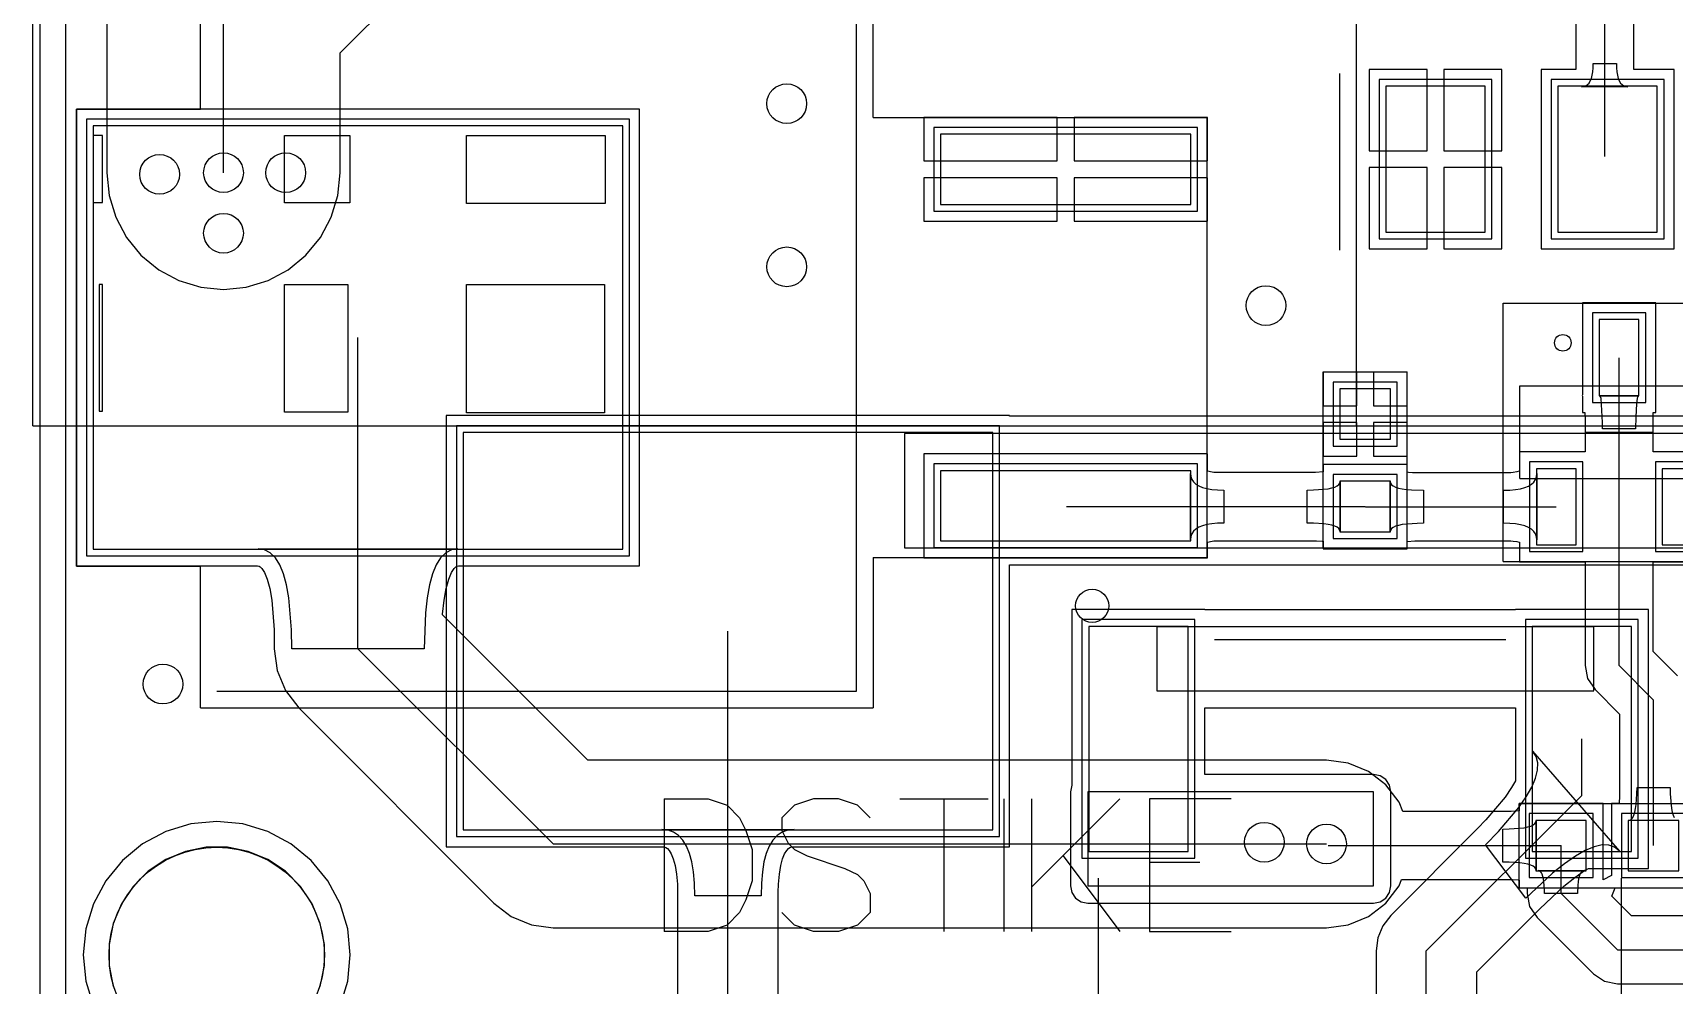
# Model space of a CAD drawing. Header units: millimetres. Extents: x 73 to 121, y 30 to 140.
# Drawn here: x 77.13 to 101.92, y 41.4 to 55.78 of the extents above; entities that cross this region are included whole.
import ezdxf

# ---------------------------------------------------------------- set-up
doc = ezdxf.new("R2010")
doc.units = ezdxf.units.MM
for name, color, linetype in [('BottomLayer', 5, 'Continuous'), ('BottomOverlay', 54, 'Continuous'), ('BottomPaste', 16, 'Continuous'), ('BottomSolder', 6, 'Continuous'), ('KeepOutLayer', 6, 'Continuous'), ('Mechanical1', 6, 'Continuous'), ('Mechanical13', 56, 'Continuous'), ('Mechanical15', 56, 'Continuous'), ('Mechanical4', 56, 'Continuous'), ('MultiLayer', 9, 'Continuous'), ('TopLayer', 1, 'Continuous'), ('TopOverlay', 2, 'Continuous'), ('TopPaste', 8, 'Continuous'), ('TopSolder', 216, 'Continuous')]:
    doc.layers.add(name, color=color, linetype=linetype)

# ---------------------------------------------------------------- blocks, each defined once
blk = doc.blocks.new('LED3528_31')
at = {"layer": 'TopLayer'}
for p, q in [((-2.101, 1.151), (-2.101, -1.049)), ((-0.601, 1.151), (-2.101, 1.151)), ((-0.601, -1.049), (-0.601, 1.151)), ((0.499, 1.151), (0.499, -1.049)), ((1.999, 1.151), (0.499, 1.151)), ((1.999, -1.049), (1.999, 1.151)), ((-2.101, -1.049), (-0.601, -1.049)), ((0.499, -1.049), (1.999, -1.049))]:
    blk.add_line(p, q, dxfattribs=at)
at = {"layer": 'TopOverlay'}
blk.add_line((-2.794, -1.321), (-2.794, 1.346), dxfattribs=at)
at = {"layer": 'TopPaste'}
for p, q in [((-2.101, 1.151), (-2.101, -1.049)), ((-0.601, 1.151), (-2.101, 1.151)), ((-0.601, -1.049), (-0.601, 1.151)), ((0.499, 1.151), (0.499, -1.049)), ((1.999, 1.151), (0.499, 1.151)), ((1.999, -1.049), (1.999, 1.151)), ((-2.101, -1.049), (-0.601, -1.049)), ((0.499, -1.049), (1.999, -1.049))]:
    blk.add_line(p, q, dxfattribs=at)
at = {"layer": 'TopSolder'}
for p, q in [((-2.202, 1.252), (-2.202, -1.151)), ((-0.499, 1.252), (-2.202, 1.252)), ((-0.499, -1.151), (-0.499, 1.252)), ((0.398, 1.252), (0.398, -1.151)), ((2.101, 1.252), (0.398, 1.252)), ((2.101, -1.151), (2.101, 1.252)), ((-2.202, -1.151), (-0.499, -1.151)), ((0.398, -1.151), (2.101, -1.151))]:
    blk.add_line(p, q, dxfattribs=at)
blk = doc.blocks.new('R0603_52')
at = {"layer": 'TopLayer'}
for p, q in [((-1.079, 0.381), (-1.079, -0.381)), ((-0.317, 0.381), (-1.079, 0.381)), ((-0.317, -0.381), (-0.317, 0.381)), ((0.317, 0.381), (0.317, -0.381)), ((1.079, 0.381), (0.317, 0.381)), ((1.079, -0.381), (1.079, 0.381)), ((-1.079, -0.381), (-0.317, -0.381)), ((0.317, -0.381), (1.079, -0.381))]:
    blk.add_line(p, q, dxfattribs=at)
at = {"layer": 'TopOverlay'}
for p, q in [((-1.333, 0.635), (1.333, 0.635)), ((-1.333, -0.635), (-1.333, 0.635)), ((1.333, -0.635), (1.333, 0.635)), ((-1.333, -0.635), (1.333, -0.635))]:
    blk.add_line(p, q, dxfattribs=at)
at = {"layer": 'TopPaste'}
for p, q in [((-1.079, 0.381), (-1.079, -0.381)), ((-0.317, 0.381), (-1.079, 0.381)), ((-0.317, -0.381), (-0.317, 0.381)), ((0.317, 0.381), (0.317, -0.381)), ((1.079, 0.381), (0.317, 0.381)), ((1.079, -0.381), (1.079, 0.381)), ((-1.079, -0.381), (-0.317, -0.381)), ((0.317, -0.381), (1.079, -0.381))]:
    blk.add_line(p, q, dxfattribs=at)
at = {"layer": 'TopSolder'}
for p, q in [((-1.181, 0.483), (-1.181, -0.483)), ((-0.216, 0.483), (-1.181, 0.483)), ((-0.216, -0.483), (-0.216, 0.483)), ((0.216, 0.483), (0.216, -0.483)), ((1.181, 0.483), (0.216, 0.483)), ((1.181, -0.483), (1.181, 0.483)), ((-1.181, -0.483), (-0.216, -0.483)), ((0.216, -0.483), (1.181, -0.483))]:
    blk.add_line(p, q, dxfattribs=at)
blk = doc.blocks.new('R0603_53')
at = {"layer": 'TopLayer'}
for p, q in [((-1.08, 0.381), (-1.08, -0.381)), ((-0.318, 0.381), (-1.08, 0.381)), ((-0.318, -0.381), (-0.318, 0.381)), ((0.317, 0.381), (0.317, -0.381)), ((1.079, 0.381), (0.317, 0.381)), ((1.079, -0.381), (1.079, 0.381)), ((-1.08, -0.381), (-0.318, -0.381)), ((0.317, -0.381), (1.079, -0.381))]:
    blk.add_line(p, q, dxfattribs=at)
at = {"layer": 'TopOverlay'}
for p, q in [((1.333, 0.635), (-1.334, 0.635)), ((-1.334, -0.635), (-1.334, 0.635)), ((1.333, -0.635), (1.333, 0.635)), ((1.333, -0.635), (-1.334, -0.635))]:
    blk.add_line(p, q, dxfattribs=at)
at = {"layer": 'TopPaste'}
for p, q in [((-1.08, 0.381), (-1.08, -0.381)), ((-0.318, 0.381), (-1.08, 0.381)), ((-0.318, -0.381), (-0.318, 0.381)), ((0.317, 0.381), (0.317, -0.381)), ((1.079, 0.381), (0.317, 0.381)), ((1.079, -0.381), (1.079, 0.381)), ((-1.08, -0.381), (-0.318, -0.381)), ((0.317, -0.381), (1.079, -0.381))]:
    blk.add_line(p, q, dxfattribs=at)
at = {"layer": 'TopSolder'}
for p, q in [((-1.181, 0.483), (-1.181, -0.483)), ((-0.216, 0.483), (-1.181, 0.483)), ((-0.216, -0.483), (-0.216, 0.483)), ((0.216, 0.483), (0.216, -0.483)), ((1.181, 0.483), (0.216, 0.483)), ((1.181, -0.483), (1.181, 0.483)), ((-1.181, -0.483), (-0.216, -0.483)), ((0.216, -0.483), (1.181, -0.483))]:
    blk.add_line(p, q, dxfattribs=at)
blk = doc.blocks.new('2_2907_68')
at = {"layer": 'Mechanical13'}
for p, q in [((0.425, 0.55), (0.425, -2.45)), ((0.425, 0.55), (1.825, 0.55)), ((1.825, 0.55), (1.825, -2.45)), ((0.425, -2.45), (1.825, -2.45))]:
    blk.add_line(p, q, dxfattribs=at)
at = {"layer": 'Mechanical15'}
for p, q in [((-0.825, 0.8), (-0.825, -2.7)), ((-0.825, 0.8), (3.075, 0.8)), ((3.075, 0.8), (3.075, -2.7)), ((1.125, -0.45), (1.125, -1.45)), ((0.625, -0.95), (1.625, -0.95)), ((-0.825, -2.7), (3.075, -2.7))]:
    blk.add_line(p, q, dxfattribs=at)
at = {"layer": 'TopLayer'}
for p, q in [((0.575, 0.3), (-0.575, 0.3)), ((-0.575, 0.3), (-0.575, -0.3)), ((0.575, -0.3), (0.575, 0.3)), ((-0.575, -0.3), (0.575, -0.3)), ((2.825, -0.65), (1.675, -0.65)), ((1.675, -0.65), (1.675, -1.25)), ((2.825, -1.25), (2.825, -0.65)), ((1.675, -1.25), (2.825, -1.25)), ((0.575, -1.6), (-0.575, -1.6)), ((-0.575, -1.6), (-0.575, -2.2)), ((0.575, -2.2), (0.575, -1.6)), ((-0.575, -2.2), (0.575, -2.2))]:
    blk.add_line(p, q, dxfattribs=at)
at = {"layer": 'TopOverlay'}
for p, q in [((0.925, 0.55), (1.825, 0.55)), ((1.825, 0.55), (1.825, -0.25)), ((1.825, -1.65), (1.825, -2.45)), ((0.925, -2.45), (1.825, -2.45))]:
    blk.add_line(p, q, dxfattribs=at)
blk.add_circle((2.475, -0.1), 0.125, dxfattribs=at)
at = {"layer": 'TopPaste'}
for p, q in [((0.575, 0.3), (-0.575, 0.3)), ((-0.575, 0.3), (-0.575, -0.3)), ((0.575, -0.3), (0.575, 0.3)), ((-0.575, -0.3), (0.575, -0.3)), ((2.825, -0.65), (1.675, -0.65)), ((1.675, -0.65), (1.675, -1.25)), ((2.825, -1.25), (2.825, -0.65)), ((1.675, -1.25), (2.825, -1.25)), ((0.575, -1.6), (-0.575, -1.6)), ((-0.575, -1.6), (-0.575, -2.2)), ((0.575, -2.2), (0.575, -1.6)), ((-0.575, -2.2), (0.575, -2.2))]:
    blk.add_line(p, q, dxfattribs=at)
at = {"layer": 'TopSolder'}
for p, q in [((0.677, 0.402), (-0.677, 0.402)), ((-0.677, 0.402), (-0.677, -0.402)), ((0.677, -0.402), (0.677, 0.402)), ((-0.677, -0.402), (0.677, -0.402)), ((2.927, -0.548), (1.573, -0.548)), ((1.573, -0.548), (1.573, -1.352)), ((2.927, -1.352), (2.927, -0.548)), ((1.573, -1.352), (2.927, -1.352)), ((0.677, -1.498), (-0.677, -1.498)), ((-0.677, -1.498), (-0.677, -2.302)), ((0.677, -2.302), (0.677, -1.498)), ((-0.677, -2.302), (0.677, -2.302))]:
    blk.add_line(p, q, dxfattribs=at)
blk = doc.blocks.new('S2B_PH_SM4_TB_B_69')
at = {"layer": 'BottomLayer'}
for p, q in [((-1.372997, 5.30606), (-1.372997, 1.80594)), ((-0.372999, 5.30606), (-1.372997, 5.30606)), ((-0.372999, 1.80594), (-0.372999, 5.30606)), ((0.626999, 5.30606), (0.626999, 1.80594)), ((1.626997, 5.30606), (0.626999, 5.30606)), ((1.626997, 1.80594), (1.626997, 5.30606)), ((-1.372997, 1.80594), (-0.372999, 1.80594)), ((0.626999, 1.80594), (1.626997, 1.80594)), ((-3.973068, -0.49403), (-3.973068, -3.894074)), ((-2.472944, -0.49403), (-3.973068, -0.49403)), ((-2.472944, -3.894074), (-2.472944, -0.49403)), ((2.726944, -0.49403), (2.726944, -3.894074)), ((4.227068, -0.49403), (2.726944, -0.49403)), ((4.227068, -3.894074), (4.227068, -0.49403)), ((-3.973068, -3.894074), (-2.472944, -3.894074)), ((2.726944, -3.894074), (4.227068, -3.894074))]:
    blk.add_line(p, q, dxfattribs=at)
at = {"layer": 'BottomOverlay'}
for p, q in [((3.0353, 5.4864), (3.0353, 4.2672)), ((-2.4892, 4.826), (-3.7338, 4.826)), ((3.6576, 4.8768), (2.413, 4.8768)), ((-3.822954, 3.906012), (-3.822954, -0.09398)), ((-1.77292, 3.906012), (-3.822954, 3.906012)), ((4.076954, 3.906012), (2.02692, 3.906012)), ((4.076954, 3.906012), (4.076954, -0.09398)), ((2.326894, -3.693922), (-2.072894, -3.693922))]:
    blk.add_line(p, q, dxfattribs=at)
blk.add_circle((2.40792, 4.216146), 0.127, dxfattribs=at)
at = {"layer": 'BottomPaste'}
for p, q in [((-1.372997, 5.30606), (-1.372997, 1.80594)), ((-0.372999, 5.30606), (-1.372997, 5.30606)), ((-0.372999, 1.80594), (-0.372999, 5.30606)), ((0.626999, 5.30606), (0.626999, 1.80594)), ((1.626997, 5.30606), (0.626999, 5.30606)), ((1.626997, 1.80594), (1.626997, 5.30606)), ((-1.372997, 1.80594), (-0.372999, 1.80594)), ((0.626999, 1.80594), (1.626997, 1.80594)), ((-3.973068, -0.49403), (-3.973068, -3.894074)), ((-2.472944, -0.49403), (-3.973068, -0.49403)), ((-2.472944, -3.894074), (-2.472944, -0.49403)), ((2.726944, -0.49403), (2.726944, -3.894074)), ((4.227068, -0.49403), (2.726944, -0.49403)), ((4.227068, -3.894074), (4.227068, -0.49403)), ((-3.973068, -3.894074), (-2.472944, -3.894074)), ((2.726944, -3.894074), (4.227068, -3.894074))]:
    blk.add_line(p, q, dxfattribs=at)
at = {"layer": 'BottomSolder'}
for p, q in [((-1.474597, 5.40766), (-1.474597, 1.70434)), ((-0.271399, 5.40766), (-1.474597, 5.40766)), ((-0.271399, 1.70434), (-0.271399, 5.40766)), ((0.525399, 5.40766), (0.525399, 1.70434)), ((1.728597, 5.40766), (0.525399, 5.40766)), ((1.728597, 1.70434), (1.728597, 5.40766)), ((-1.474597, 1.70434), (-0.271399, 1.70434)), ((0.525399, 1.70434), (1.728597, 1.70434)), ((-4.074668, -0.39243), (-4.074668, -3.995674)), ((-2.371344, -0.39243), (-4.074668, -0.39243)), ((-2.371344, -3.995674), (-2.371344, -0.39243)), ((2.625344, -0.39243), (2.625344, -3.995674)), ((4.328668, -0.39243), (2.625344, -0.39243)), ((4.328668, -3.995674), (4.328668, -0.39243)), ((-4.074668, -3.995674), (-2.371344, -3.995674)), ((2.625344, -3.995674), (4.328668, -3.995674))]:
    blk.add_line(p, q, dxfattribs=at)
blk = doc.blocks.new('IRL2203_70')
at = {"layer": 'Mechanical1'}
for p, q in [((-2.8, 12.82), (-2.8, 3.16)), ((7.88, 12.82), (7.88, 3.16))]:
    blk.add_line(p, q, dxfattribs=at)
at = {"layer": 'Mechanical4'}
for p, q in [((-0.91, 14.94), (-0.91, 13.07)), ((-0.91, 14.94), (5.99, 14.94)), ((5.99, 14.94), (5.99, 13.07)), ((-3.05, 13.07), (-0.91, 13.07)), ((-3.05, 13.07), (-3.05, 2.91)), ((5.99, 13.07), (8.13, 13.07)), ((8.13, 13.07), (8.13, 2.91)), ((-0.78, 2.91), (-3.05, 2.91)), ((-0.78, 2.91), (-0.78, -2.14)), ((5.86, 2.91), (8.13, 2.91)), ((5.86, 2.91), (5.86, -2.14)), ((-0.78, -2.14), (5.86, -2.14))]:
    blk.add_line(p, q, dxfattribs=at)
at = {"layer": 'TopLayer'}
for p, q in [((-0.655, 14.69), (-0.655, 6.69)), ((5.735, 14.69), (-0.655, 14.69)), ((5.735, 6.69), (5.735, 14.69)), ((-0.655, 6.69), (5.735, 6.69)), ((-0.53, 1.89), (-0.53, -1.89)), ((0.53, 1.89), (-0.53, 1.89)), ((0.53, -1.89), (0.53, 1.89)), ((4.55, 1.89), (4.55, -1.89)), ((5.61, 1.89), (4.55, 1.89)), ((5.61, -1.89), (5.61, 1.89)), ((-0.53, -1.89), (0.53, -1.89)), ((4.55, -1.89), (5.61, -1.89))]:
    blk.add_line(p, q, dxfattribs=at)
at = {"layer": 'TopOverlay'}
blk.add_line((-2.8, 3.16), (7.86, 3.16), dxfattribs=at)
blk.add_circle((-1.51, -0.4), 0.25, dxfattribs=at)
at = {"layer": 'TopPaste'}
for p, q in [((-0.655, 14.69), (-0.655, 6.69)), ((5.735, 14.69), (-0.655, 14.69)), ((4.577, 14.689), (4.577, 14.55)), ((5.59, 14.689), (4.577, 14.689)), ((5.59, 14.55), (5.59, 14.689)), ((5.735, 6.69), (5.735, 14.69)), ((1.428, 14.599), (1.428, 14.55)), ((3.34, 14.599), (1.428, 14.599)), ((1.428, 14.55), (3.34, 14.55)), ((3.34, 14.55), (3.34, 14.599)), ((4.577, 14.55), (5.59, 14.55)), ((1.412, 10.842), (1.412, 11.8)), ((1.412, 11.8), (3.34, 11.8)), ((3.34, 11.8), (3.34, 10.842)), ((4.572, 10.815), (4.572, 11.8)), ((4.572, 11.8), (5.59, 11.8)), ((5.59, 11.8), (5.59, 10.815)), ((3.34, 10.842), (1.412, 10.842)), ((5.59, 10.815), (4.572, 10.815)), ((1.402, 6.968), (1.402, 9.05)), ((1.402, 9.05), (3.34, 9.05)), ((3.34, 9.05), (3.34, 6.968)), ((4.566, 6.958), (4.566, 9.05)), ((4.566, 9.05), (5.59, 9.05)), ((5.59, 9.05), (5.59, 6.958)), ((3.34, 6.968), (1.402, 6.968)), ((5.59, 6.958), (4.566, 6.958)), ((-0.655, 6.69), (5.735, 6.69)), ((-0.53, 1.89), (-0.53, -1.89)), ((0.53, 1.89), (-0.53, 1.89)), ((0.53, -1.89), (0.53, 1.89)), ((4.55, 1.89), (4.55, -1.89)), ((5.61, 1.89), (4.55, 1.89)), ((5.61, -1.89), (5.61, 1.89)), ((-0.53, -1.89), (0.53, -1.89)), ((4.55, -1.89), (5.61, -1.89))]:
    blk.add_line(p, q, dxfattribs=at)
at = {"layer": 'TopSolder'}
for p, q in [((-0.757, 14.792), (-0.757, 6.588)), ((5.837, 14.792), (-0.757, 14.792)), ((5.837, 6.588), (5.837, 14.792)), ((-0.757, 6.588), (5.837, 6.588)), ((-0.632, 1.992), (-0.632, -1.992)), ((0.632, 1.992), (-0.632, 1.992)), ((0.632, -1.992), (0.632, 1.992)), ((4.448, 1.992), (4.448, -1.992)), ((5.712, 1.992), (4.448, 1.992)), ((5.712, -1.992), (5.712, 1.992)), ((-0.632, -1.992), (0.632, -1.992)), ((4.448, -1.992), (5.712, -1.992))]:
    blk.add_line(p, q, dxfattribs=at)
blk = doc.blocks.new('18650____________B_71')
at = {"layer": 'BottomLayer'}
for p, q in [((76.631, 16.51), (76.631, 8.51)), ((82.631, 16.51), (76.631, 16.51)), ((82.631, 8.51), (82.631, 16.51)), ((76.631, 8.51), (82.631, 8.51))]:
    blk.add_line(p, q, dxfattribs=at)
at = {"layer": 'BottomOverlay'}
for p, q in [((76.531, 22), (76.531, 42.016)), ((76.531, 2.01), (76.531, 23.01)), ((-0.469, 22), (76.531, 22)), ((76.531, 2.01), (-0.469, 2.01))]:
    blk.add_line(p, q, dxfattribs=at)
at = {"layer": 'BottomPaste'}
for p, q in [((76.631, 16.51), (76.631, 8.51)), ((82.631, 16.51), (76.631, 16.51)), ((82.631, 8.51), (82.631, 16.51)), ((76.631, 8.51), (82.631, 8.51))]:
    blk.add_line(p, q, dxfattribs=at)
at = {"layer": 'BottomSolder'}
for p, q in [((76.529, 16.611), (76.529, 8.408)), ((82.732, 16.611), (76.529, 16.611)), ((82.732, 8.408), (82.732, 16.611)), ((76.529, 8.408), (82.732, 8.408))]:
    blk.add_line(p, q, dxfattribs=at)

msp = doc.modelspace()

# ---------------------------------------------------------------- linework, layer by layer
at = {"layer": 'BottomLayer'}
for p, q in [((77.63, 30.335), (77.63, 136.308)), ((81.772, 55.48), (84.685, 58.393)), ((78.248, 56.21), (78.248, 53.67)), ((80.01, 53.67), (80.01, 56.21)), ((81.772, 53.67), (81.772, 55.48)), ((78.248, 53.67), (78.281, 53.326)), ((81.739, 53.326), (81.772, 53.67)), ((78.281, 53.326), (78.382, 52.996)), ((81.638, 52.996), (81.739, 53.326)), ((78.382, 52.996), (78.545, 52.691)), ((81.475, 52.691), (81.638, 52.996)), ((78.545, 52.691), (78.764, 52.424)), ((81.256, 52.424), (81.475, 52.691)), ((78.764, 52.424), (79.031, 52.205)), ((80.989, 52.205), (81.256, 52.424)), ((79.031, 52.205), (79.336, 52.042)), ((80.684, 52.042), (80.989, 52.205)), ((79.336, 52.042), (79.666, 51.942)), ((79.666, 51.942), (80.01, 51.908)), ((80.01, 51.908), (80.354, 51.942)), ((80.354, 51.942), (80.684, 52.042)), ((91.884, 50.002), (83.376, 50.002)), ((83.376, 50.002), (83.376, 43.494)), ((91.884, 49.992), (91.884, 50.002)), ((102.382, 49.992), (91.884, 49.992)), ((90.297, 49.733), (90.297, 48.006)), ((107.95, 49.733), (90.297, 49.733)), ((90.297, 48.006), (107.95, 48.006)), ((91.884, 43.494), (91.884, 47.747)), ((91.884, 47.747), (102.382, 47.747)), ((94.834, 47.074), (92.826, 47.074)), ((92.826, 47.074), (92.826, 44.422)), ((94.834, 47.071), (94.834, 47.074)), ((99.526, 47.071), (94.834, 47.071)), ((101.534, 47.074), (99.526, 47.074)), ((99.526, 47.074), (99.526, 47.071)), ((101.534, 43.166), (101.534, 47.074)), ((87.63, 40.767), (87.63, 46.748)), ((94.107, 46.812), (94.107, 45.847)), ((100.711, 46.812), (94.107, 46.812)), ((100.711, 45.847), (100.711, 46.812)), ((94.107, 45.847), (100.711, 45.847)), ((94.834, 44.582), (94.834, 45.588)), ((94.834, 45.588), (99.526, 45.588)), ((99.526, 45.588), (99.526, 44.486)), ((99.838, 44.855), (99.786, 44.937)), ((99.786, 44.937), (101.098, 43.426)), ((100.53, 44.269), (100.53, 45.12)), ((99.83, 44.529), (99.86, 44.651)), ((99.863, 44.759), (99.838, 44.855)), ((99.86, 44.651), (99.863, 44.759)), ((92.826, 44.422), (92.807, 44.323)), ((97.384, 44.582), (94.834, 44.582)), ((97.483, 44.562), (97.384, 44.582)), ((97.567, 44.506), (97.483, 44.562)), ((97.623, 44.422), (97.567, 44.506)), ((97.643, 44.323), (97.623, 44.422)), ((99.469, 44.385), (99.37, 44.243)), ((99.526, 44.486), (99.469, 44.385)), ((99.688, 44.247), (99.773, 44.395)), ((99.773, 44.395), (99.83, 44.529)), ((92.807, 44.323), (92.807, 42.901)), ((93.066, 44.323), (93.066, 42.901)), ((97.384, 44.323), (93.066, 44.323)), ((97.384, 42.901), (97.384, 44.323)), ((97.643, 42.901), (97.643, 44.323)), ((98.18, 41.919), (100.53, 44.269)), ((99.37, 44.243), (99.078, 43.897)), ((99.576, 44.085), (99.688, 44.247)), ((99.078, 43.897), (98.951, 43.766)), ((99.27, 43.723), (99.576, 44.085)), ((79.137, 43.722), (78.788, 43.536)), ((79.515, 43.837), (79.137, 43.722)), ((79.908, 43.876), (79.515, 43.837)), ((80.302, 43.837), (79.908, 43.876)), ((80.68, 43.722), (80.302, 43.837)), ((81.029, 43.536), (80.68, 43.722)), ((86.725, 43.744), (86.63, 43.754)), ((86.63, 43.754), (88.63, 43.754)), ((86.81, 43.714), (86.725, 43.744)), ((86.885, 43.664), (86.81, 43.714)), ((86.95, 43.594), (86.885, 43.664)), ((88.375, 43.664), (88.31, 43.594)), ((88.45, 43.714), (88.375, 43.664)), ((88.535, 43.744), (88.45, 43.714)), ((88.63, 43.754), (88.535, 43.744)), ((98.951, 43.766), (97.643, 42.457)), ((99.076, 43.522), (99.27, 43.723)), ((78.788, 43.536), (78.483, 43.285)), ((81.334, 43.285), (81.029, 43.536)), ((83.376, 43.494), (86.627, 43.494)), ((86.627, 43.494), (86.667, 43.49)), ((86.667, 43.49), (86.693, 43.481)), ((86.693, 43.481), (86.716, 43.466)), ((86.716, 43.466), (86.742, 43.437)), ((86.742, 43.437), (86.773, 43.386)), ((87.005, 43.503), (86.95, 43.594)), ((87.05, 43.393), (87.005, 43.503)), ((87.085, 43.263), (87.05, 43.393)), ((88.21, 43.393), (88.175, 43.263)), ((88.255, 43.503), (88.21, 43.393)), ((88.31, 43.594), (88.255, 43.503)), ((88.487, 43.386), (88.518, 43.437)), ((88.518, 43.437), (88.544, 43.466)), ((88.544, 43.466), (88.567, 43.481)), ((88.567, 43.481), (88.593, 43.49)), ((88.593, 43.49), (88.633, 43.494)), ((88.633, 43.494), (91.884, 43.494)), ((99.684, 42.716), (99.076, 43.522)), ((100.581, 43.437), (100.432, 43.351)), ((100.715, 43.493), (100.581, 43.437)), ((100.834, 43.52), (100.715, 43.493)), ((100.937, 43.518), (100.834, 43.52)), ((101.025, 43.487), (100.937, 43.518)), ((101.098, 43.426), (101.025, 43.487)), ((78.483, 43.285), (78.232, 42.979)), ((81.585, 42.979), (81.334, 43.285)), ((86.773, 43.386), (86.804, 43.31)), ((86.804, 43.31), (86.832, 43.208)), ((86.832, 43.208), (86.853, 43.08)), ((87.11, 43.112), (87.085, 43.263)), ((88.175, 43.263), (88.15, 43.112)), ((88.407, 43.08), (88.428, 43.208)), ((88.428, 43.208), (88.456, 43.31)), ((88.456, 43.31), (88.487, 43.386)), ((100.268, 43.236), (100.088, 43.092)), ((100.432, 43.351), (100.268, 43.236)), ((100.571, 43.133), (100.629, 43.166)), ((100.629, 43.166), (101.534, 43.166)), ((78.232, 42.979), (78.046, 42.631)), ((81.771, 42.631), (81.585, 42.979)), ((86.853, 43.08), (86.866, 42.927)), ((86.866, 42.927), (86.869, 42.806)), ((87.125, 42.942), (87.11, 43.112)), ((87.13, 42.751), (87.125, 42.942)), ((88.135, 42.942), (88.13, 42.751)), ((88.15, 43.112), (88.135, 42.942)), ((88.391, 42.806), (88.394, 42.927)), ((88.394, 42.927), (88.407, 43.08)), ((92.807, 42.901), (92.826, 42.801)), ((93.066, 42.901), (97.384, 42.901)), ((97.623, 42.801), (97.643, 42.901)), ((100.088, 43.092), (99.684, 42.716)), ((99.895, 42.558), (100.258, 42.896)), ((100.258, 42.896), (100.423, 43.029)), ((100.423, 43.029), (100.571, 43.133)), ((86.869, 42.806), (86.869, 40.767)), ((88.13, 42.751), (87.13, 42.751)), ((88.391, 41.082), (88.391, 42.806)), ((92.826, 42.801), (92.882, 42.717)), ((92.882, 42.717), (92.966, 42.661)), ((92.966, 42.661), (93.066, 42.642)), ((97.384, 42.642), (97.483, 42.661)), ((97.483, 42.661), (97.567, 42.717)), ((97.567, 42.717), (97.623, 42.801)), ((78.046, 42.631), (77.931, 42.253)), ((81.886, 42.253), (81.771, 42.631)), ((93.066, 42.642), (97.384, 42.642)), ((97.643, 42.457), (97.522, 42.3)), ((98.941, 41.604), (99.895, 42.558)), ((77.931, 42.253), (77.892, 41.859)), ((81.925, 41.859), (81.886, 42.253)), ((97.522, 42.3), (97.446, 42.116)), ((97.446, 42.116), (97.42, 41.919)), ((97.42, 41.919), (97.42, 39.37)), ((98.18, 39.37), (98.18, 41.919)), ((77.892, 41.859), (77.931, 41.466)), ((81.886, 41.466), (81.925, 41.859)), ((77.931, 41.466), (78.046, 41.088)), ((81.771, 41.088), (81.886, 41.466)), ((98.941, 39.37), (98.941, 41.604))]:
    msp.add_line(p, q, dxfattribs=at)
for centre in [(88.519, 54.712), (79.045, 53.645), (80.01, 53.67), (80.95, 53.67), (80.01, 52.756), (88.519, 52.248), (95.758, 51.664), (79.096, 45.949), (95.733, 43.561), (96.672, 43.536)]:
    msp.add_circle(centre, 0.3, dxfattribs=at)
at = {"layer": 'KeepOutLayer'}
msp.add_line((77.241, 29.947), (77.241, 137.437), dxfattribs=at)
msp.add_circle((79.908, 41.859), 1.626, dxfattribs=at)
at = {"layer": 'MultiLayer'}
for p, q in [((79.434, 43.422), (79.138, 43.3)), ((79.748, 43.485), (79.434, 43.422)), ((79.908, 43.485), (79.748, 43.485)), ((80.069, 43.485), (79.908, 43.485)), ((80.383, 43.422), (80.069, 43.485)), ((80.678, 43.3), (80.383, 43.422)), ((79.138, 43.3), (78.872, 43.122)), ((80.945, 43.122), (80.678, 43.3)), ((78.646, 42.895), (78.468, 42.629)), ((78.872, 43.122), (78.646, 42.895)), ((81.171, 42.895), (80.945, 43.122)), ((81.349, 42.629), (81.171, 42.895)), ((78.468, 42.629), (78.345, 42.333)), ((81.472, 42.333), (81.349, 42.629)), ((78.345, 42.333), (78.283, 42.019)), ((81.534, 42.019), (81.472, 42.333)), ((78.283, 42.019), (78.283, 41.859)), ((81.534, 41.859), (81.534, 42.019)), ((78.283, 41.859), (78.283, 41.859)), ((78.283, 41.859), (78.283, 41.699)), ((78.283, 41.699), (78.345, 41.385)), ((81.472, 41.385), (81.534, 41.699)), ((81.534, 41.699), (81.534, 41.859))]:
    msp.add_line(p, q, dxfattribs=at)
for centre in [(88.519, 54.712), (79.045, 53.645), (80.01, 53.67), (80.95, 53.67), (80.01, 52.756), (88.519, 52.248), (95.758, 51.664), (79.096, 45.949), (95.733, 43.561), (96.672, 43.536)]:
    msp.add_circle(centre, 0.3, dxfattribs=at)
at = {"layer": 'TopLayer'}
for p, q in [((77.63, 30.335), (77.63, 58.986)), ((100.876, 53.916), (100.876, 56.591)), ((100.439, 55.938), (100.439, 55.245)), ((101.314, 55.245), (101.314, 55.938)), ((100.699, 55.253), (100.701, 55.32)), ((100.701, 55.32), (101.051, 55.32)), ((101.051, 55.32), (101.053, 55.253)), ((98.192, 55.227), (97.315, 55.227)), ((97.315, 55.227), (97.315, 54)), ((98.192, 54), (98.192, 55.227)), ((99.323, 55.227), (98.446, 55.227)), ((98.446, 55.227), (98.446, 54)), ((99.323, 54), (99.323, 55.227)), ((100.437, 55.227), (99.915, 55.227)), ((99.915, 55.227), (99.915, 52.519)), ((100.439, 55.245), (100.437, 55.227)), ((100.638, 55.024), (100.657, 55.056)), ((100.657, 55.056), (100.673, 55.094)), ((100.673, 55.094), (100.685, 55.14)), ((100.685, 55.14), (100.694, 55.193)), ((100.694, 55.193), (100.699, 55.253)), ((101.053, 55.253), (101.058, 55.193)), ((101.058, 55.193), (101.067, 55.14)), ((101.067, 55.14), (101.079, 55.094)), ((101.079, 55.094), (101.095, 55.056)), ((101.095, 55.056), (101.114, 55.024)), ((101.315, 55.227), (101.314, 55.245)), ((101.923, 55.227), (101.315, 55.227)), ((101.923, 52.519), (101.923, 55.227)), ((100.526, 54.967), (100.559, 54.971)), ((101.226, 54.967), (100.526, 54.967)), ((100.559, 54.971), (100.589, 54.981)), ((100.589, 54.981), (100.615, 54.999)), ((100.615, 54.999), (100.638, 55.024)), ((101.114, 55.024), (101.137, 54.999)), ((101.137, 54.999), (101.163, 54.981)), ((101.163, 54.981), (101.193, 54.971)), ((101.193, 54.971), (101.226, 54.967)), ((86.296, 54.63), (77.788, 54.63)), ((77.788, 54.63), (77.788, 47.732)), ((86.296, 47.732), (86.296, 54.63)), ((92.605, 54.505), (90.588, 54.505)), ((90.588, 54.505), (90.588, 53.848)), ((92.605, 53.848), (92.605, 54.505)), ((94.876, 54.505), (92.859, 54.505)), ((92.859, 54.505), (92.859, 53.848)), ((94.876, 53.848), (94.876, 54.505)), ((90.588, 53.848), (92.605, 53.848)), ((92.859, 53.848), (94.876, 53.848)), ((97.315, 54), (98.192, 54)), ((98.446, 54), (99.323, 54)), ((92.605, 53.594), (90.588, 53.594)), ((90.588, 53.594), (90.588, 52.937)), ((92.605, 52.937), (92.605, 53.594)), ((94.876, 53.594), (92.859, 53.594)), ((92.859, 53.594), (92.859, 52.937)), ((94.876, 52.937), (94.876, 53.594)), ((98.192, 53.746), (97.315, 53.746)), ((97.315, 53.746), (97.315, 52.519)), ((98.192, 52.519), (98.192, 53.746)), ((99.323, 53.746), (98.446, 53.746)), ((98.446, 53.746), (98.446, 52.519)), ((99.323, 52.519), (99.323, 53.746)), ((90.588, 52.937), (92.605, 52.937)), ((92.859, 52.937), (94.876, 52.937)), ((97.315, 52.519), (98.192, 52.519)), ((98.446, 52.519), (99.323, 52.519)), ((99.915, 52.519), (101.923, 52.519)), ((101.646, 51.705), (100.538, 51.705)), ((100.538, 51.705), (100.538, 50.335)), ((101.646, 50.335), (101.646, 51.705)), ((82.042, 46.482), (82.042, 51.181)), ((101.092, 46.228), (101.092, 50.876)), ((97.13, 50.66), (96.622, 50.66)), ((96.622, 50.66), (96.622, 50.152)), ((97.13, 50.152), (97.13, 50.66)), ((97.892, 50.66), (97.384, 50.66)), ((97.384, 50.66), (97.384, 50.152)), ((97.892, 50.152), (97.892, 50.66)), ((100.538, 50.335), (100.538, 50.335)), ((100.538, 50.335), (100.538, 50.333)), ((100.538, 50.333), (100.538, 50.314)), ((101.646, 50.333), (101.646, 50.335)), ((101.646, 50.335), (101.646, 50.335)), ((101.646, 50.314), (101.646, 50.333)), ((96.622, 50.152), (97.13, 50.152)), ((97.384, 50.152), (97.892, 50.152)), ((100.538, 50.314), (100.536, 50.304)), ((100.536, 50.304), (100.538, 50.295)), ((100.538, 50.295), (100.538, 50.047)), ((100.804, 50.299), (100.795, 50.304)), ((100.795, 50.304), (101.389, 50.304)), ((100.812, 50.284), (100.804, 50.299)), ((100.819, 50.259), (100.812, 50.284)), ((100.842, 49.899), (100.819, 50.259)), ((101.354, 50.179), (101.344, 49.984)), ((101.359, 50.224), (101.354, 50.179)), ((101.365, 50.259), (101.359, 50.224)), ((101.372, 50.284), (101.365, 50.259)), ((101.38, 50.299), (101.372, 50.284)), ((101.389, 50.304), (101.38, 50.299)), ((101.648, 50.304), (101.646, 50.314)), ((101.646, 50.295), (101.648, 50.304)), ((101.646, 50.047), (101.646, 50.295)), ((97.13, 49.898), (96.622, 49.898)), ((96.622, 49.898), (96.622, 49.39)), ((97.13, 49.39), (97.13, 49.898)), ((97.892, 49.898), (97.384, 49.898)), ((97.384, 49.898), (97.384, 49.39)), ((97.892, 49.39), (97.892, 49.898)), ((100.538, 50.047), (100.573, 50.047)), ((100.573, 50.047), (100.578, 49.962)), ((100.578, 49.962), (100.578, 49.455)), ((100.842, 49.804), (100.842, 49.899)), ((101.344, 49.984), (101.342, 49.804)), ((101.606, 50.037), (101.606, 50.047)), ((101.606, 50.047), (101.646, 50.047)), ((101.606, 49.455), (101.606, 50.037)), ((101.342, 49.804), (100.842, 49.804)), ((94.876, 49.425), (90.588, 49.425)), ((90.588, 49.425), (90.588, 47.857)), ((94.876, 49.167), (94.876, 49.425)), ((96.622, 49.39), (97.13, 49.39)), ((97.384, 49.39), (97.892, 49.39)), ((100.578, 49.455), (99.588, 49.455)), ((99.588, 49.455), (99.588, 49.164)), ((102.596, 49.455), (101.606, 49.455)), ((94.619, 48.128), (94.619, 49.128)), ((94.619, 49.128), (94.624, 49.081)), ((94.882, 49.164), (94.876, 49.167)), ((94.919, 49.154), (94.882, 49.164)), ((94.972, 49.145), (94.919, 49.154)), ((95.008, 49.142), (94.972, 49.145)), ((96.505, 49.142), (95.008, 49.142)), ((96.622, 49.152), (96.505, 49.142)), ((96.869, 49.263), (96.622, 49.263)), ((96.622, 49.263), (96.622, 49.152)), ((96.879, 49.265), (96.869, 49.263)), ((96.888, 49.263), (96.879, 49.265)), ((97.625, 49.263), (96.888, 49.263)), ((97.635, 49.265), (97.625, 49.263)), ((97.644, 49.263), (97.635, 49.265)), ((97.892, 49.263), (97.644, 49.263)), ((97.892, 49.148), (97.892, 49.263)), ((97.909, 49.145), (97.892, 49.148)), ((97.969, 49.14), (97.909, 49.145)), ((99.457, 49.14), (97.969, 49.14)), ((99.494, 49.143), (99.457, 49.14)), ((99.547, 49.152), (99.494, 49.143)), ((99.584, 49.162), (99.547, 49.152)), ((99.588, 49.164), (99.584, 49.162)), ((99.843, 49.079), (99.848, 49.126)), ((99.848, 49.126), (99.848, 48.126)), ((94.624, 49.081), (94.639, 49.038)), ((94.639, 49.038), (94.664, 49.001)), ((94.664, 49.001), (94.699, 48.968)), ((94.699, 48.968), (94.744, 48.941)), ((94.744, 48.941), (94.799, 48.918)), ((94.799, 48.918), (94.864, 48.901)), ((94.864, 48.901), (94.939, 48.888)), ((94.939, 48.888), (95.024, 48.881)), ((95.024, 48.881), (95.119, 48.878)), ((95.119, 48.878), (95.119, 48.378)), ((96.379, 48.878), (96.474, 48.88)), ((96.379, 48.378), (96.379, 48.878)), ((96.474, 48.88), (96.699, 48.899)), ((96.699, 48.899), (96.754, 48.91)), ((96.754, 48.91), (96.799, 48.924)), ((96.799, 48.924), (96.834, 48.941)), ((96.834, 48.941), (96.859, 48.96)), ((96.859, 48.96), (96.874, 48.982)), ((96.874, 48.982), (96.879, 49.006)), ((96.879, 49.006), (96.879, 48.25)), ((97.635, 48.25), (97.635, 49.006)), ((97.635, 49.006), (97.64, 48.982)), ((97.64, 48.982), (97.655, 48.959)), ((97.655, 48.959), (97.68, 48.94)), ((97.68, 48.94), (97.715, 48.923)), ((97.715, 48.923), (97.76, 48.909)), ((97.76, 48.909), (97.815, 48.897)), ((97.815, 48.897), (97.88, 48.888)), ((97.88, 48.888), (97.955, 48.881)), ((97.955, 48.881), (98.135, 48.876)), ((98.135, 48.876), (98.135, 48.376)), ((99.345, 48.876), (99.441, 48.879)), ((99.345, 48.376), (99.345, 48.876)), ((99.441, 48.879), (99.526, 48.886)), ((99.526, 48.886), (99.602, 48.899)), ((99.602, 48.899), (99.667, 48.916)), ((99.667, 48.916), (99.722, 48.939)), ((99.722, 48.939), (99.768, 48.966)), ((99.768, 48.966), (99.803, 48.999)), ((99.803, 48.999), (99.828, 49.036)), ((99.828, 49.036), (99.843, 49.079)), ((92.745, 48.628), (97.257, 48.628)), ((97.259, 48.626), (100.142, 48.626)), ((94.864, 48.356), (94.799, 48.338)), ((94.939, 48.368), (94.864, 48.356)), ((95.024, 48.376), (94.939, 48.368)), ((95.119, 48.378), (95.024, 48.376)), ((96.474, 48.377), (96.379, 48.378)), ((96.634, 48.367), (96.474, 48.377)), ((96.699, 48.358), (96.634, 48.367)), ((96.754, 48.346), (96.699, 48.358)), ((97.815, 48.356), (97.76, 48.345)), ((98.04, 48.375), (97.815, 48.356)), ((98.135, 48.376), (98.04, 48.375)), ((99.441, 48.374), (99.345, 48.376)), ((99.526, 48.366), (99.441, 48.374)), ((99.602, 48.354), (99.526, 48.366)), ((99.667, 48.336), (99.602, 48.354)), ((94.624, 48.176), (94.619, 48.128)), ((94.639, 48.218), (94.624, 48.176)), ((94.664, 48.256), (94.639, 48.218)), ((94.699, 48.288), (94.664, 48.256)), ((94.744, 48.316), (94.699, 48.288)), ((94.799, 48.338), (94.744, 48.316)), ((94.882, 48.092), (94.919, 48.102)), ((94.919, 48.102), (94.972, 48.111)), ((94.972, 48.111), (95.008, 48.114)), ((95.008, 48.114), (96.522, 48.114)), ((96.522, 48.114), (96.608, 48.109)), ((96.608, 48.109), (96.622, 48.107)), ((96.622, 48.107), (96.622, 47.993)), ((96.799, 48.332), (96.754, 48.346)), ((96.834, 48.316), (96.799, 48.332)), ((96.859, 48.296), (96.834, 48.316)), ((96.874, 48.275), (96.859, 48.296)), ((96.879, 48.25), (96.874, 48.275)), ((97.64, 48.274), (97.635, 48.25)), ((97.655, 48.296), (97.64, 48.274)), ((97.68, 48.315), (97.655, 48.296)), ((97.715, 48.331), (97.68, 48.315)), ((97.76, 48.345), (97.715, 48.331)), ((97.892, 48.103), (98.007, 48.112)), ((97.892, 47.993), (97.892, 48.103)), ((98.007, 48.112), (99.457, 48.112)), ((99.457, 48.112), (99.494, 48.109)), ((99.494, 48.109), (99.547, 48.1)), ((99.722, 48.314), (99.667, 48.336)), ((99.768, 48.286), (99.722, 48.314)), ((99.803, 48.254), (99.768, 48.286)), ((99.828, 48.216), (99.803, 48.254)), ((99.843, 48.174), (99.828, 48.216)), ((99.848, 48.126), (99.843, 48.174)), ((80.631, 47.977), (80.535, 47.992)), ((80.535, 47.992), (83.549, 47.992)), ((80.717, 47.932), (80.631, 47.977)), ((80.794, 47.856), (80.717, 47.932)), ((80.859, 47.75), (80.794, 47.856)), ((83.29, 47.856), (83.225, 47.75)), ((83.367, 47.932), (83.29, 47.856)), ((83.453, 47.977), (83.367, 47.932)), ((83.549, 47.992), (83.453, 47.977)), ((90.588, 47.857), (94.876, 47.857)), ((94.876, 48.09), (94.882, 48.092)), ((94.876, 47.857), (94.876, 48.09)), ((96.622, 47.993), (96.869, 47.993)), ((96.869, 47.993), (96.879, 47.991)), ((96.879, 47.991), (96.888, 47.993)), ((96.888, 47.993), (97.625, 47.993)), ((97.625, 47.993), (97.635, 47.991)), ((97.635, 47.991), (97.644, 47.993)), ((97.644, 47.993), (97.892, 47.993)), ((99.547, 48.1), (99.584, 48.09)), ((99.584, 48.09), (99.588, 48.089)), ((99.588, 48.089), (99.588, 47.797)), ((77.788, 47.732), (80.522, 47.732)), ((80.522, 47.732), (80.549, 47.728)), ((80.549, 47.728), (80.563, 47.721)), ((80.563, 47.721), (80.59, 47.694)), ((80.59, 47.694), (80.628, 47.632)), ((80.628, 47.632), (80.67, 47.531)), ((80.915, 47.615), (80.859, 47.75)), ((80.961, 47.448), (80.915, 47.615)), ((83.169, 47.615), (83.123, 47.448)), ((83.225, 47.75), (83.169, 47.615)), ((83.414, 47.531), (83.456, 47.632)), ((83.456, 47.632), (83.494, 47.694)), ((83.494, 47.694), (83.521, 47.721)), ((83.521, 47.721), (83.535, 47.728)), ((83.535, 47.728), (83.562, 47.732)), ((83.562, 47.732), (86.296, 47.732)), ((99.588, 47.797), (100.578, 47.797)), ((100.578, 47.797), (100.578, 46.228)), ((101.606, 46.441), (101.606, 47.797)), ((101.606, 47.797), (102.596, 47.797)), ((80.67, 47.531), (80.708, 47.391)), ((80.708, 47.391), (80.739, 47.218)), ((80.996, 47.252), (80.961, 47.448)), ((83.123, 47.448), (83.088, 47.252)), ((83.344, 47.215), (83.376, 47.391)), ((83.376, 47.391), (83.414, 47.531)), ((80.739, 47.218), (80.777, 46.767)), ((81.037, 46.769), (80.996, 47.252)), ((83.088, 47.252), (83.062, 47.026)), ((83.321, 47.006), (83.344, 47.215)), ((83.062, 47.026), (83.042, 46.482)), ((83.32, 46.993), (83.321, 47.006)), ((85.512, 44.8), (83.32, 46.993)), ((80.777, 46.767), (80.777, 46.482)), ((81.042, 46.482), (81.037, 46.769)), ((80.777, 46.482), (80.777, 46.482)), ((80.777, 46.482), (80.82, 46.155)), ((83.042, 46.482), (81.042, 46.482)), ((82.042, 46.482), (84.988, 43.536)), ((101.976, 46.071), (101.606, 46.441)), ((80.82, 46.155), (80.947, 45.85)), ((100.578, 46.228), (100.617, 46.031)), ((101.092, 46.228), (101.613, 45.707)), ((100.617, 46.031), (100.729, 45.865)), ((80.947, 45.85), (81.148, 45.588)), ((100.729, 45.865), (101.099, 45.494)), ((101.613, 43.51), (101.613, 45.707)), ((81.148, 45.588), (84.094, 42.641)), ((101.099, 45.494), (101.099, 44.245)), ((96.672, 44.8), (85.512, 44.8)), ((97, 44.757), (96.672, 44.8)), ((97.305, 44.631), (97, 44.757)), ((97.567, 44.43), (97.305, 44.631)), ((97.768, 44.168), (97.567, 44.43)), ((101.361, 44.293), (101.363, 44.388)), ((101.363, 44.388), (101.863, 44.388)), ((101.863, 44.388), (101.864, 44.293)), ((97.827, 44.024), (97.768, 44.168)), ((99.828, 44.145), (99.581, 44.145)), ((99.581, 44.145), (99.581, 44.034)), ((99.838, 44.147), (99.828, 44.145)), ((99.847, 44.145), (99.838, 44.147)), ((100.851, 44.145), (99.847, 44.145)), ((100.851, 42.992), (100.851, 44.145)), ((101.091, 44.145), (100.978, 44.145)), ((100.978, 44.145), (100.978, 43.898)), ((101.093, 44.159), (101.091, 44.145)), ((101.099, 44.245), (101.093, 44.159)), ((101.351, 44.133), (101.361, 44.293)), ((101.864, 44.293), (101.883, 44.068)), ((99.464, 44.024), (97.827, 44.024)), ((99.581, 44.034), (99.464, 44.024)), ((99.833, 43.864), (99.838, 43.888)), ((99.838, 43.888), (99.838, 43.132)), ((100.978, 43.898), (100.976, 43.888)), ((100.976, 43.888), (100.978, 43.878)), ((101.235, 43.888), (101.259, 43.893)), ((101.991, 43.888), (101.235, 43.888)), ((101.259, 43.893), (101.281, 43.908)), ((101.281, 43.908), (101.3, 43.933)), ((101.3, 43.933), (101.317, 43.968)), ((101.317, 43.968), (101.331, 44.013)), ((101.331, 44.013), (101.342, 44.068)), ((101.342, 44.068), (101.351, 44.133)), ((101.883, 44.068), (101.895, 44.013)), ((101.895, 44.013), (101.909, 43.968)), ((101.909, 43.968), (101.925, 43.933)), ((79.137, 43.722), (78.788, 43.536)), ((79.515, 43.837), (79.137, 43.722)), ((79.908, 43.876), (79.515, 43.837)), ((80.302, 43.837), (79.908, 43.876)), ((80.68, 43.722), (80.302, 43.837)), ((81.029, 43.536), (80.68, 43.722)), ((99.338, 43.76), (99.433, 43.761)), ((99.338, 43.26), (99.338, 43.76)), ((99.433, 43.761), (99.658, 43.781)), ((99.658, 43.781), (99.713, 43.792)), ((99.713, 43.792), (99.758, 43.806)), ((99.758, 43.806), (99.793, 43.823)), ((99.793, 43.823), (99.818, 43.842)), ((99.818, 43.842), (99.833, 43.864)), ((100.978, 43.878), (100.978, 43.06)), ((78.788, 43.536), (78.483, 43.285)), ((81.334, 43.285), (81.029, 43.536)), ((84.988, 43.536), (96.672, 43.536)), ((96.698, 43.51), (100.216, 43.51)), ((100.216, 42.786), (100.216, 43.51)), ((78.483, 43.285), (78.232, 42.979)), ((81.585, 42.979), (81.334, 43.285)), ((99.433, 43.259), (99.338, 43.26)), ((99.593, 43.249), (99.433, 43.259)), ((99.658, 43.24), (99.593, 43.249)), ((99.713, 43.228), (99.658, 43.24)), ((99.758, 43.214), (99.713, 43.228)), ((99.793, 43.198), (99.758, 43.214)), ((99.818, 43.178), (99.793, 43.198)), ((99.833, 43.157), (99.818, 43.178)), ((99.838, 43.132), (99.833, 43.157)), ((78.232, 42.979), (78.046, 42.631)), ((81.771, 42.631), (81.585, 42.979)), ((97.567, 42.641), (97.768, 42.903)), ((97.768, 42.903), (97.806, 42.996)), ((97.806, 42.996), (99.481, 42.996)), ((99.481, 42.996), (99.567, 42.991)), ((99.567, 42.991), (99.581, 42.989)), ((99.581, 42.989), (99.581, 42.875)), ((99.888, 43.129), (99.87, 43.132)), ((99.87, 43.132), (100.562, 43.132)), ((99.904, 43.118), (99.888, 43.129)), ((99.919, 43.101), (99.904, 43.118)), ((99.931, 43.077), (99.919, 43.101)), ((99.942, 43.046), (99.931, 43.077)), ((99.95, 43.008), (99.942, 43.046)), ((99.957, 42.963), (99.95, 43.008)), ((99.965, 42.852), (99.957, 42.963)), ((100.47, 42.911), (100.466, 42.786)), ((100.474, 42.963), (100.47, 42.911)), ((100.481, 43.008), (100.474, 42.963)), ((100.49, 43.046), (100.481, 43.008)), ((100.5, 43.077), (100.49, 43.046)), ((100.513, 43.101), (100.5, 43.077)), ((100.527, 43.118), (100.513, 43.101)), ((100.543, 43.129), (100.527, 43.118)), ((100.562, 43.132), (100.543, 43.129)), ((100.978, 43.06), (100.851, 42.992)), ((99.581, 42.875), (99.702, 42.875)), ((99.702, 42.875), (99.702, 42.786)), ((99.702, 42.786), (99.741, 42.59)), ((99.966, 42.786), (99.965, 42.852)), ((100.466, 42.786), (99.966, 42.786)), ((100.216, 42.786), (101.067, 41.935)), ((100.981, 42.748), (101.033, 42.875)), ((101.279, 42.449), (100.981, 42.748)), ((101.033, 42.875), (101.082, 42.875)), ((101.082, 42.875), (102.248, 42.875)), ((78.046, 42.631), (77.931, 42.253)), ((81.886, 42.253), (81.771, 42.631)), ((84.094, 42.641), (84.094, 42.641)), ((84.094, 42.641), (84.356, 42.44)), ((84.356, 42.44), (84.661, 42.314)), ((97, 42.314), (97.305, 42.44)), ((97.305, 42.44), (97.567, 42.641)), ((99.741, 42.59), (99.852, 42.423)), ((99.852, 42.423), (100.703, 41.572)), ((103.799, 42.449), (101.279, 42.449)), ((77.931, 42.253), (77.892, 41.859)), ((81.925, 41.859), (81.886, 42.253)), ((84.661, 42.314), (84.988, 42.271)), ((84.988, 42.271), (84.988, 42.271)), ((84.988, 42.271), (96.672, 42.271)), ((96.672, 42.271), (97, 42.314)), ((101.067, 41.935), (104.534, 41.935)), ((77.892, 41.859), (77.931, 41.466)), ((81.886, 41.466), (81.925, 41.859)), ((77.931, 41.466), (78.046, 41.088)), ((81.771, 41.088), (81.886, 41.466)), ((100.703, 41.572), (100.87, 41.461)), ((100.87, 41.461), (101.067, 41.422)), ((101.067, 41.422), (103.795, 41.422))]:
    msp.add_line(p, q, dxfattribs=at)
for centre in [(88.519, 54.712), (79.045, 53.645), (80.01, 53.67), (80.95, 53.67), (80.01, 52.756), (88.519, 52.248), (95.758, 51.664), (79.096, 45.949), (95.733, 43.561), (96.672, 43.536)]:
    msp.add_circle(centre, 0.3, dxfattribs=at)
at = {"layer": 'TopOverlay'}
for p, q in [((86.665, 44.214), (86.665, 42.215)), ((86.665, 44.214), (87.331, 44.214)), ((87.331, 44.214), (87.617, 44.119)), ((88.921, 44.214), (88.636, 44.119)), ((89.302, 44.214), (88.921, 44.214)), ((89.588, 44.119), (89.302, 44.214)), ((90.226, 44.214), (91.559, 44.214)), ((90.892, 44.214), (90.892, 42.215)), ((91.797, 44.214), (91.797, 42.215)), ((92.216, 44.214), (92.216, 42.215)), ((93.549, 44.214), (92.216, 42.881)), ((95.234, 44.214), (93.997, 44.214)), ((93.997, 44.214), (93.997, 42.215)), ((87.617, 44.119), (87.807, 43.929)), ((87.807, 43.929), (87.903, 43.738)), ((88.636, 44.119), (88.445, 43.929)), ((88.445, 43.929), (88.445, 43.738)), ((89.778, 43.929), (89.588, 44.119)), ((87.903, 43.738), (87.998, 43.453)), ((88.445, 43.738), (88.541, 43.548)), ((87.998, 43.453), (87.998, 42.977)), ((88.541, 43.548), (88.636, 43.453)), ((88.636, 43.453), (88.826, 43.357)), ((88.826, 43.357), (89.398, 43.167)), ((89.398, 43.167), (89.588, 43.072)), ((92.692, 43.357), (93.549, 42.215)), ((93.997, 43.262), (94.758, 43.262)), ((87.998, 42.977), (87.903, 42.691)), ((89.588, 43.072), (89.683, 42.977)), ((89.683, 42.977), (89.778, 42.786)), ((87.903, 42.691), (87.807, 42.5)), ((89.778, 42.786), (89.778, 42.5)), ((87.807, 42.5), (87.617, 42.31)), ((88.636, 42.31), (88.445, 42.5)), ((89.778, 42.5), (89.588, 42.31)), ((87.331, 42.215), (86.665, 42.215)), ((87.617, 42.31), (87.331, 42.215)), ((88.921, 42.215), (88.636, 42.31)), ((89.302, 42.215), (88.921, 42.215)), ((89.588, 42.31), (89.302, 42.215)), ((93.997, 42.215), (95.234, 42.215))]:
    msp.add_line(p, q, dxfattribs=at)

# ---------------------------------------------------------------- block references
for name, p, rotation in [('18650____________B_71', (75.12, 126.379), 270), ('IRL2203_70', (92.732, 48.641), 90), ('2_2907_68', (100.142, 48.626), 90), ('R0603_53', (97.257, 49.327), 270), ('S2B_PH_SM4_TB_B_69', (97.307, 42.926), 180), ('R0603_52', (100.914, 43.51), 360)]:
    msp.add_blockref(name, p, dxfattribs=dict(rotation=rotation))
msp.add_blockref('LED3528_31', (99.67, 53.823))

doc.saveas('drawing.dxf')
